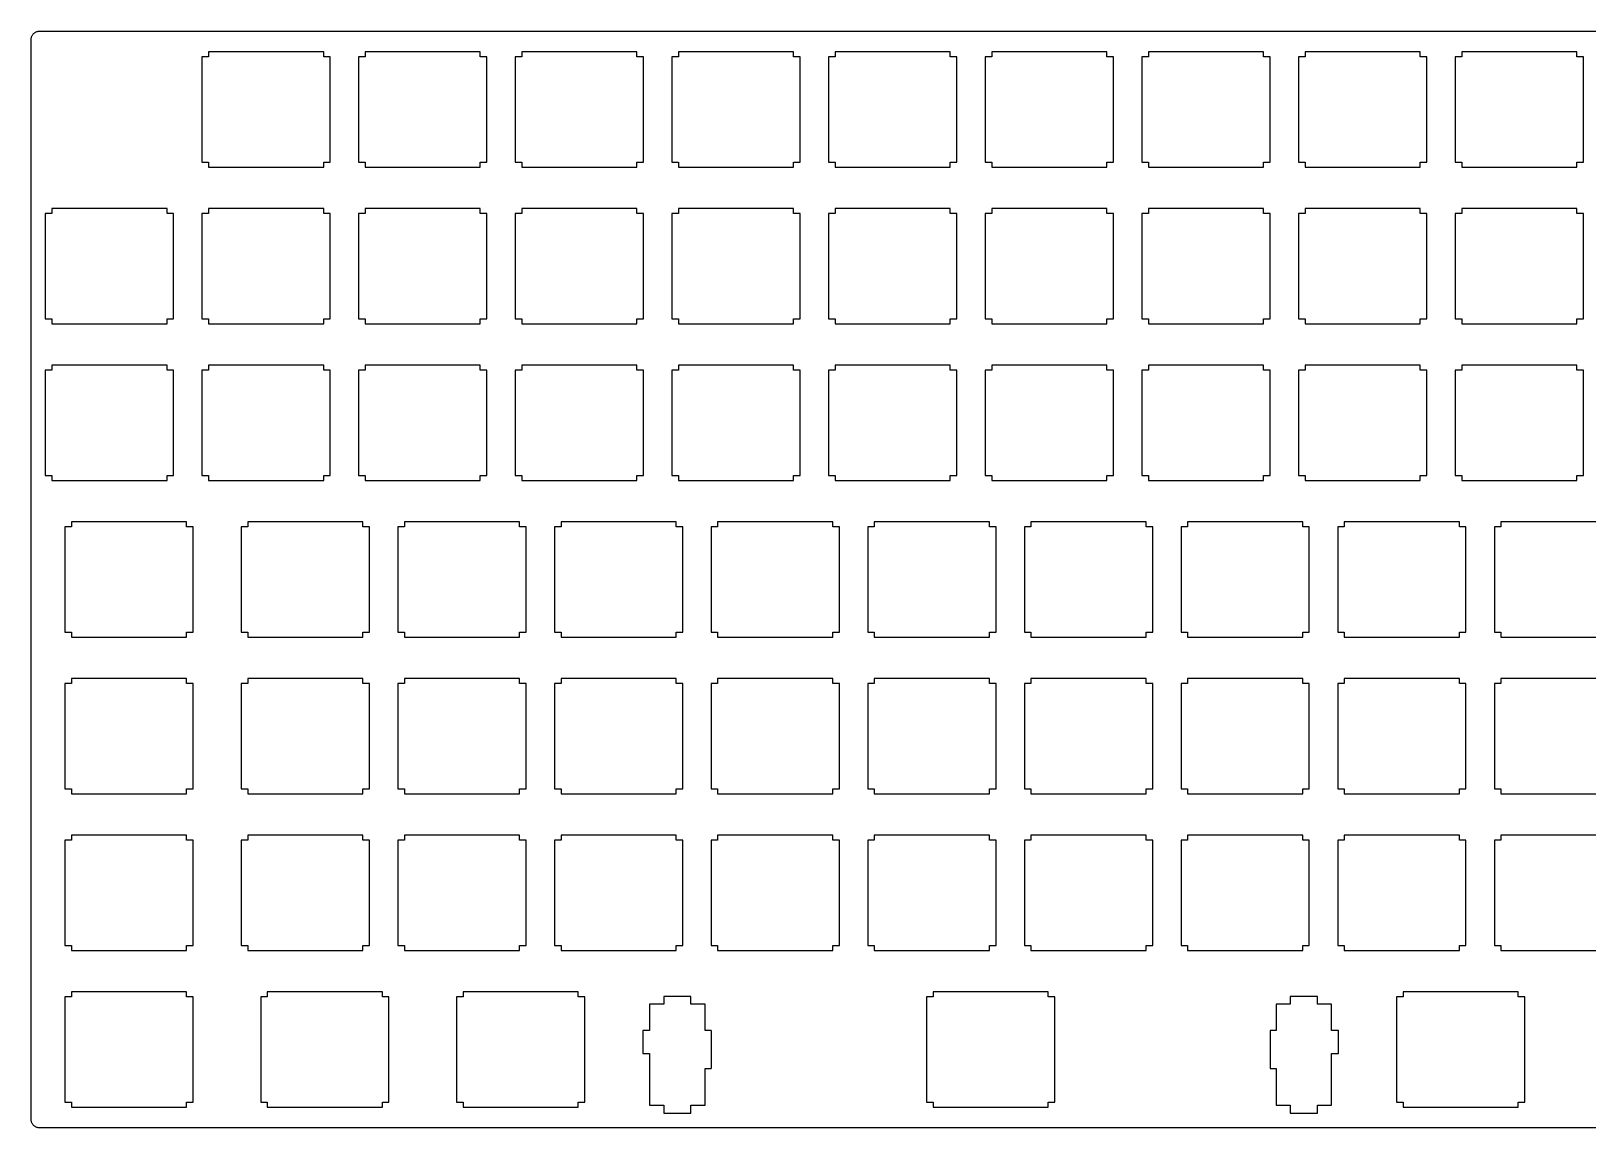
# Model space of a CAD drawing. Header units: millimetres. Extents: x 0 to 348, y 0 to 134.
# Drawn here: x 0.1 to 189.4, y 0.3 to 133.6 of the extents above; entities that cross this region are included whole.
import ezdxf

# ---------------------------------------------------------------- set-up
doc = ezdxf.new("R2010")
doc.units = ezdxf.units.MM
doc.layers.get('0').update_dxf_attribs({"linetype": 'CONTINUOUS'})

msp = doc.modelspace()

# ---------------------------------------------------------------- linework, layer by layer
at = {"color": 0}
for p, q in [((0.095085, 132.607), (0.097841, 132.686)), ((0.095085, 1.25677), (0.095085, 132.607)), ((0.097841, 132.686), (0.107487, 132.764)), ((0.107487, 132.764), (0.122645, 132.842)), ((0.122645, 132.842), (0.143316, 132.917)), ((0.143316, 132.917), (0.170877, 132.99)), ((0.170877, 132.99), (0.20395, 133.061)), ((0.20395, 133.061), (0.242535, 133.131)), ((0.242535, 133.131), (0.285254, 133.196)), ((0.285254, 133.196), (0.334863, 133.258)), ((0.334863, 133.258), (0.38723, 133.315)), ((0.38723, 133.315), (0.445107, 133.368)), ((0.445107, 133.368), (0.507118, 133.417)), ((0.507118, 133.417), (0.571885, 133.46)), ((0.571885, 133.46), (0.642165, 133.499)), ((0.642165, 133.499), (0.712445, 133.532)), ((0.712445, 133.532), (0.785481, 133.56)), ((0.785481, 133.56), (0.861275, 133.58)), ((0.861275, 133.58), (0.938445, 133.595)), ((0.938445, 133.595), (1.01699, 133.605)), ((1.01699, 133.605), (1.09554, 133.608)), ((1.09554, 133.608), (346.759, 133.608)), ((21.671, 131.082), (21.671, 130.482)), ((35.6704, 131.082), (21.671, 131.082)), ((35.6704, 130.482), (35.6704, 131.082)), ((40.7211, 131.082), (40.7211, 130.482)), ((54.7204, 131.082), (40.7211, 131.082)), ((54.7204, 130.482), (54.7204, 131.082)), ((59.7711, 131.082), (59.7711, 130.482)), ((73.7704, 131.082), (59.7711, 131.082)), ((73.7704, 130.482), (73.7704, 131.082)), ((78.8211, 131.082), (78.8211, 130.482)), ((92.8204, 131.082), (78.8211, 131.082)), ((92.8204, 130.482), (92.8204, 131.082)), ((97.8697, 131.082), (97.8697, 130.482)), ((111.869, 131.082), (97.8697, 131.082)), ((111.869, 130.482), (111.869, 131.082)), ((116.92, 131.082), (116.92, 130.482)), ((130.92, 131.082), (116.92, 131.082)), ((130.92, 130.482), (130.92, 131.082)), ((135.971, 131.082), (135.971, 130.482)), ((149.97, 131.082), (135.971, 131.082)), ((149.97, 130.482), (149.97, 131.082)), ((155.021, 131.082), (155.021, 130.482)), ((169.02, 131.082), (155.021, 131.082)), ((169.02, 130.482), (169.02, 131.082)), ((174.071, 131.082), (174.071, 130.482)), ((188.07, 131.082), (174.071, 131.082)), ((188.07, 130.482), (188.07, 131.082)), ((21.671, 130.482), (20.8704, 130.482)), ((20.8704, 130.482), (20.8704, 117.682)), ((36.4712, 130.482), (35.6704, 130.482)), ((36.4712, 117.682), (36.4712, 130.482)), ((40.7211, 130.482), (39.9203, 130.482)), ((39.9203, 130.482), (39.9203, 117.682)), ((55.5212, 130.482), (54.7204, 130.482)), ((55.5212, 117.682), (55.5212, 130.482)), ((59.7711, 130.482), (58.9703, 130.482)), ((58.9703, 130.482), (58.9703, 117.682)), ((74.5712, 130.482), (73.7704, 130.482)), ((74.5712, 117.682), (74.5712, 130.482)), ((78.8211, 130.482), (78.0203, 130.482)), ((78.0203, 130.482), (78.0203, 117.682)), ((93.6198, 130.482), (92.8204, 130.482)), ((93.6198, 117.682), (93.6198, 130.482)), ((97.8697, 130.482), (97.0703, 130.482)), ((97.0703, 130.482), (97.0703, 117.682)), ((112.67, 130.482), (111.869, 130.482)), ((112.67, 117.682), (112.67, 130.482)), ((116.92, 130.482), (116.119, 130.482)), ((116.119, 130.482), (116.119, 117.682)), ((131.721, 130.482), (130.92, 130.482)), ((131.721, 117.682), (131.721, 130.482)), ((135.971, 130.482), (135.17, 130.482)), ((135.17, 130.482), (135.17, 117.682)), ((150.771, 130.482), (149.97, 130.482)), ((150.771, 117.682), (150.771, 130.482)), ((155.021, 130.482), (154.22, 130.482)), ((154.22, 130.482), (154.22, 117.682)), ((169.821, 130.482), (169.02, 130.482)), ((169.821, 117.682), (169.821, 130.482)), ((174.071, 130.482), (173.27, 130.482)), ((173.27, 130.482), (173.27, 117.682)), ((188.871, 130.482), (188.07, 130.482)), ((188.871, 117.682), (188.871, 130.482)), ((20.8704, 117.682), (21.671, 117.682)), ((21.671, 117.682), (21.671, 117.082)), ((35.6704, 117.082), (35.6704, 117.682)), ((35.6704, 117.682), (36.4712, 117.682)), ((39.9203, 117.682), (40.7211, 117.682)), ((40.7211, 117.682), (40.7211, 117.082)), ((54.7204, 117.082), (54.7204, 117.682)), ((54.7204, 117.682), (55.5212, 117.682)), ((58.9703, 117.682), (59.7711, 117.682)), ((59.7711, 117.682), (59.7711, 117.082)), ((73.7704, 117.082), (73.7704, 117.682)), ((73.7704, 117.682), (74.5712, 117.682)), ((78.0203, 117.682), (78.8211, 117.682)), ((78.8211, 117.682), (78.8211, 117.082)), ((92.8204, 117.082), (92.8204, 117.682)), ((92.8204, 117.682), (93.6198, 117.682)), ((97.0703, 117.682), (97.8697, 117.682)), ((97.8697, 117.682), (97.8697, 117.082)), ((111.869, 117.082), (111.869, 117.682)), ((111.869, 117.682), (112.67, 117.682)), ((116.119, 117.682), (116.92, 117.682)), ((116.92, 117.682), (116.92, 117.082)), ((130.92, 117.082), (130.92, 117.682)), ((130.92, 117.682), (131.721, 117.682)), ((135.17, 117.682), (135.971, 117.682)), ((135.971, 117.682), (135.971, 117.082)), ((149.97, 117.082), (149.97, 117.682)), ((149.97, 117.682), (150.771, 117.682)), ((154.22, 117.682), (155.021, 117.682)), ((155.021, 117.682), (155.021, 117.082)), ((169.02, 117.082), (169.02, 117.682)), ((169.02, 117.682), (169.821, 117.682)), ((173.27, 117.682), (174.071, 117.682)), ((174.071, 117.682), (174.071, 117.082)), ((188.07, 117.082), (188.07, 117.682)), ((188.07, 117.682), (188.871, 117.682)), ((21.671, 117.082), (35.6704, 117.082)), ((40.7211, 117.082), (54.7204, 117.082)), ((59.7711, 117.082), (73.7704, 117.082)), ((78.8211, 117.082), (92.8204, 117.082)), ((97.8697, 117.082), (111.869, 117.082)), ((116.92, 117.082), (130.92, 117.082)), ((135.971, 117.082), (149.97, 117.082)), ((155.021, 117.082), (169.02, 117.082)), ((174.071, 117.082), (188.07, 117.082)), ((2.62103, 112.032), (2.62103, 111.432)), ((16.6205, 112.032), (2.62103, 112.032)), ((16.6205, 111.432), (16.6205, 112.032)), ((21.671, 112.032), (21.671, 111.432)), ((35.6704, 112.032), (21.671, 112.032)), ((35.6704, 111.432), (35.6704, 112.032)), ((40.7211, 112.032), (40.7211, 111.432)), ((54.7204, 112.032), (40.7211, 112.032)), ((54.7204, 111.432), (54.7204, 112.032)), ((59.7711, 112.032), (59.7711, 111.432)), ((73.7704, 112.032), (59.7711, 112.032)), ((73.7704, 111.432), (73.7704, 112.032)), ((78.8211, 112.032), (78.8211, 111.432)), ((92.8204, 112.032), (78.8211, 112.032)), ((92.8204, 111.432), (92.8204, 112.032)), ((97.8697, 112.032), (97.8697, 111.432)), ((111.869, 112.032), (97.8697, 112.032)), ((111.869, 111.432), (111.869, 112.032)), ((116.92, 112.032), (116.92, 111.432)), ((130.92, 112.032), (116.92, 112.032)), ((130.92, 111.432), (130.92, 112.032)), ((135.971, 112.032), (135.971, 111.432)), ((149.97, 112.032), (135.971, 112.032)), ((149.97, 111.432), (149.97, 112.032)), ((155.021, 112.032), (155.021, 111.432)), ((169.02, 112.032), (155.021, 112.032)), ((169.02, 111.432), (169.02, 112.032)), ((174.071, 112.032), (174.071, 111.432)), ((188.07, 112.032), (174.071, 112.032)), ((188.07, 111.432), (188.07, 112.032)), ((2.62103, 111.432), (1.82039, 111.432)), ((1.82039, 111.432), (1.82039, 98.6317)), ((17.4212, 111.432), (16.6205, 111.432)), ((17.4212, 98.6317), (17.4212, 111.432)), ((21.671, 111.432), (20.8704, 111.432)), ((20.8704, 111.432), (20.8704, 98.6317)), ((36.4712, 111.432), (35.6704, 111.432)), ((36.4712, 98.6317), (36.4712, 111.432)), ((40.7211, 111.432), (39.9203, 111.432)), ((39.9203, 111.432), (39.9203, 98.6317)), ((55.5212, 111.432), (54.7204, 111.432)), ((55.5212, 98.6317), (55.5212, 111.432)), ((59.7711, 111.432), (58.9703, 111.432)), ((58.9703, 111.432), (58.9703, 98.6317)), ((74.5712, 111.432), (73.7704, 111.432)), ((74.5712, 98.6317), (74.5712, 111.432)), ((78.8211, 111.432), (78.0203, 111.432)), ((78.0203, 111.432), (78.0203, 98.6317)), ((93.6198, 111.432), (92.8204, 111.432)), ((93.6198, 98.6317), (93.6198, 111.432)), ((97.8697, 111.432), (97.0703, 111.432)), ((97.0703, 111.432), (97.0703, 98.6317)), ((112.67, 111.432), (111.869, 111.432)), ((112.67, 98.6317), (112.67, 111.432)), ((116.92, 111.432), (116.119, 111.432)), ((116.119, 111.432), (116.119, 98.6317)), ((131.721, 111.432), (130.92, 111.432)), ((131.721, 98.6317), (131.721, 111.432)), ((135.971, 111.432), (135.17, 111.432)), ((135.17, 111.432), (135.17, 98.6317)), ((150.771, 111.432), (149.97, 111.432)), ((150.771, 98.6317), (150.771, 111.432)), ((155.021, 111.432), (154.22, 111.432)), ((154.22, 111.432), (154.22, 98.6317)), ((169.821, 111.432), (169.02, 111.432)), ((169.821, 98.6317), (169.821, 111.432)), ((174.071, 111.432), (173.27, 111.432)), ((173.27, 111.432), (173.27, 98.6317)), ((188.871, 111.432), (188.07, 111.432)), ((188.871, 98.6317), (188.871, 111.432)), ((1.82039, 98.6317), (2.62103, 98.6317)), ((2.62103, 98.6317), (2.62103, 98.0324)), ((16.6205, 98.0324), (16.6205, 98.6317)), ((16.6205, 98.6317), (17.4212, 98.6317)), ((20.8704, 98.6317), (21.671, 98.6317)), ((21.671, 98.6317), (21.671, 98.0324)), ((35.6704, 98.0324), (35.6704, 98.6317)), ((35.6704, 98.6317), (36.4712, 98.6317)), ((39.9203, 98.6317), (40.7211, 98.6317)), ((40.7211, 98.6317), (40.7211, 98.0324)), ((54.7204, 98.0324), (54.7204, 98.6317)), ((54.7204, 98.6317), (55.5212, 98.6317)), ((58.9703, 98.6317), (59.7711, 98.6317)), ((59.7711, 98.6317), (59.7711, 98.0324)), ((73.7704, 98.0324), (73.7704, 98.6317)), ((73.7704, 98.6317), (74.5712, 98.6317)), ((78.0203, 98.6317), (78.8211, 98.6317)), ((78.8211, 98.6317), (78.8211, 98.0324)), ((92.8204, 98.0324), (92.8204, 98.6317)), ((92.8204, 98.6317), (93.6198, 98.6317)), ((97.0703, 98.6317), (97.8697, 98.6317)), ((97.8697, 98.6317), (97.8697, 98.0324)), ((111.869, 98.0324), (111.869, 98.6317)), ((111.869, 98.6317), (112.67, 98.6317)), ((116.119, 98.6317), (116.92, 98.6317)), ((116.92, 98.6317), (116.92, 98.0324)), ((130.92, 98.0324), (130.92, 98.6317)), ((130.92, 98.6317), (131.721, 98.6317)), ((135.17, 98.6317), (135.971, 98.6317)), ((135.971, 98.6317), (135.971, 98.0324)), ((149.97, 98.0324), (149.97, 98.6317)), ((149.97, 98.6317), (150.771, 98.6317)), ((154.22, 98.6317), (155.021, 98.6317)), ((155.021, 98.6317), (155.021, 98.0324)), ((169.02, 98.0324), (169.02, 98.6317)), ((169.02, 98.6317), (169.821, 98.6317)), ((173.27, 98.6317), (174.071, 98.6317)), ((174.071, 98.6317), (174.071, 98.0324)), ((188.07, 98.0324), (188.07, 98.6317)), ((188.07, 98.6317), (188.871, 98.6317)), ((2.62103, 98.0324), (16.6205, 98.0324)), ((21.671, 98.0324), (35.6704, 98.0324)), ((40.7211, 98.0324), (54.7204, 98.0324)), ((59.7711, 98.0324), (73.7704, 98.0324)), ((78.8211, 98.0324), (92.8204, 98.0324)), ((97.8697, 98.0324), (111.869, 98.0324)), ((116.92, 98.0324), (130.92, 98.0324)), ((135.971, 98.0324), (149.97, 98.0324)), ((155.021, 98.0324), (169.02, 98.0324)), ((174.071, 98.0324), (188.07, 98.0324)), ((2.62103, 92.9816), (2.62103, 92.3823)), ((16.6205, 92.9816), (2.62103, 92.9816)), ((16.6205, 92.3823), (16.6205, 92.9816)), ((21.671, 92.9816), (21.671, 92.3823)), ((35.6704, 92.9816), (21.671, 92.9816)), ((35.6704, 92.3823), (35.6704, 92.9816)), ((40.7211, 92.9816), (40.7211, 92.3823)), ((54.7204, 92.9816), (40.7211, 92.9816)), ((54.7204, 92.3823), (54.7204, 92.9816)), ((59.7711, 92.9816), (59.7711, 92.3823)), ((73.7704, 92.9816), (59.7711, 92.9816)), ((73.7704, 92.3823), (73.7704, 92.9816)), ((78.8211, 92.9816), (78.8211, 92.3823)), ((92.8204, 92.9816), (78.8211, 92.9816)), ((92.8204, 92.3823), (92.8204, 92.9816)), ((97.8697, 92.9816), (97.8697, 92.3823)), ((111.869, 92.9816), (97.8697, 92.9816)), ((111.869, 92.3823), (111.869, 92.9816)), ((116.92, 92.9816), (116.92, 92.3823)), ((130.92, 92.9816), (116.92, 92.9816)), ((130.92, 92.3823), (130.92, 92.9816)), ((135.971, 92.9816), (135.971, 92.3823)), ((149.97, 92.9816), (135.971, 92.9816)), ((149.97, 92.3823), (149.97, 92.9816)), ((155.021, 92.9816), (155.021, 92.3823)), ((169.02, 92.9816), (155.021, 92.9816)), ((169.02, 92.3823), (169.02, 92.9816)), ((174.071, 92.9816), (174.071, 92.3823)), ((188.07, 92.9816), (174.071, 92.9816)), ((188.07, 92.3823), (188.07, 92.9816)), ((2.62103, 92.3823), (1.82039, 92.3823)), ((1.82039, 92.3823), (1.82039, 79.5817)), ((17.4212, 92.3823), (16.6205, 92.3823)), ((17.4212, 79.5817), (17.4212, 92.3823)), ((21.671, 92.3823), (20.8704, 92.3823)), ((20.8704, 92.3823), (20.8704, 79.5817)), ((36.4712, 92.3823), (35.6704, 92.3823)), ((36.4712, 79.5817), (36.4712, 92.3823)), ((40.7211, 92.3823), (39.9203, 92.3823)), ((39.9203, 92.3823), (39.9203, 79.5817)), ((55.5212, 92.3823), (54.7204, 92.3823)), ((55.5212, 79.5817), (55.5212, 92.3823)), ((59.7711, 92.3823), (58.9703, 92.3823)), ((58.9703, 92.3823), (58.9703, 79.5817)), ((74.5712, 92.3823), (73.7704, 92.3823)), ((74.5712, 79.5817), (74.5712, 92.3823)), ((78.8211, 92.3823), (78.0203, 92.3823)), ((78.0203, 92.3823), (78.0203, 79.5817)), ((93.6198, 92.3823), (92.8204, 92.3823)), ((93.6198, 79.5817), (93.6198, 92.3823)), ((97.8697, 92.3823), (97.0703, 92.3823)), ((97.0703, 92.3823), (97.0703, 79.5817)), ((112.67, 92.3823), (111.869, 92.3823)), ((112.67, 79.5817), (112.67, 92.3823)), ((116.92, 92.3823), (116.119, 92.3823)), ((116.119, 92.3823), (116.119, 79.5817)), ((131.721, 92.3823), (130.92, 92.3823)), ((131.721, 79.5817), (131.721, 92.3823)), ((135.971, 92.3823), (135.17, 92.3823)), ((135.17, 92.3823), (135.17, 79.5817)), ((150.771, 92.3823), (149.97, 92.3823)), ((150.771, 79.5817), (150.771, 92.3823)), ((155.021, 92.3823), (154.22, 92.3823)), ((154.22, 92.3823), (154.22, 79.5817)), ((169.821, 92.3823), (169.02, 92.3823)), ((169.821, 79.5817), (169.821, 92.3823)), ((174.071, 92.3823), (173.27, 92.3823)), ((173.27, 92.3823), (173.27, 79.5817)), ((188.871, 92.3823), (188.07, 92.3823)), ((188.871, 79.5817), (188.871, 92.3823)), ((1.82039, 79.5817), (2.62103, 79.5817)), ((2.62103, 79.5817), (2.62103, 78.9824)), ((16.6205, 78.9824), (16.6205, 79.5817)), ((16.6205, 79.5817), (17.4212, 79.5817)), ((20.8704, 79.5817), (21.671, 79.5817)), ((21.671, 79.5817), (21.671, 78.9824)), ((35.6704, 78.9824), (35.6704, 79.5817)), ((35.6704, 79.5817), (36.4712, 79.5817)), ((39.9203, 79.5817), (40.7211, 79.5817)), ((40.7211, 79.5817), (40.7211, 78.9824)), ((54.7204, 78.9824), (54.7204, 79.5817)), ((54.7204, 79.5817), (55.5212, 79.5817)), ((58.9703, 79.5817), (59.7711, 79.5817)), ((59.7711, 79.5817), (59.7711, 78.9824)), ((73.7704, 78.9824), (73.7704, 79.5817)), ((73.7704, 79.5817), (74.5712, 79.5817)), ((78.0203, 79.5817), (78.8211, 79.5817)), ((78.8211, 79.5817), (78.8211, 78.9824)), ((92.8204, 78.9824), (92.8204, 79.5817)), ((92.8204, 79.5817), (93.6198, 79.5817)), ((97.0703, 79.5817), (97.8697, 79.5817)), ((97.8697, 79.5817), (97.8697, 78.9824)), ((111.869, 78.9824), (111.869, 79.5817)), ((111.869, 79.5817), (112.67, 79.5817)), ((116.119, 79.5817), (116.92, 79.5817)), ((116.92, 79.5817), (116.92, 78.9824)), ((130.92, 78.9824), (130.92, 79.5817)), ((130.92, 79.5817), (131.721, 79.5817)), ((135.17, 79.5817), (135.971, 79.5817)), ((135.971, 79.5817), (135.971, 78.9824)), ((149.97, 78.9824), (149.97, 79.5817)), ((149.97, 79.5817), (150.771, 79.5817)), ((154.22, 79.5817), (155.021, 79.5817)), ((155.021, 79.5817), (155.021, 78.9824)), ((169.02, 78.9824), (169.02, 79.5817)), ((169.02, 79.5817), (169.821, 79.5817)), ((173.27, 79.5817), (174.071, 79.5817)), ((174.071, 79.5817), (174.071, 78.9824)), ((188.07, 78.9824), (188.07, 79.5817)), ((188.07, 79.5817), (188.871, 79.5817)), ((2.62103, 78.9824), (16.6205, 78.9824)), ((21.671, 78.9824), (35.6704, 78.9824)), ((40.7211, 78.9824), (54.7204, 78.9824)), ((59.7711, 78.9824), (73.7704, 78.9824)), ((78.8211, 78.9824), (92.8204, 78.9824)), ((97.8697, 78.9824), (111.869, 78.9824)), ((116.92, 78.9824), (130.92, 78.9824)), ((135.971, 78.9824), (149.97, 78.9824)), ((155.021, 78.9824), (169.02, 78.9824)), ((174.071, 78.9824), (188.07, 78.9824)), ((5.00091, 73.9316), (5.00091, 73.3337)), ((19.0018, 73.9316), (5.00091, 73.9316)), ((19.0018, 73.3337), (19.0018, 73.9316)), ((26.4322, 73.9316), (26.4322, 73.3337)), ((40.4329, 73.9316), (26.4322, 73.9316)), ((40.4329, 73.3337), (40.4329, 73.9316)), ((45.4822, 73.9316), (45.4822, 73.3337)), ((59.4829, 73.9316), (45.4822, 73.9316)), ((59.4829, 73.3337), (59.4829, 73.9316)), ((64.5322, 73.9316), (64.5322, 73.3337)), ((78.5329, 73.9316), (64.5322, 73.9316)), ((78.5329, 73.3337), (78.5329, 73.9316)), ((83.5822, 73.9316), (83.5822, 73.3337)), ((97.5829, 73.9316), (83.5822, 73.9316)), ((97.5829, 73.3337), (97.5829, 73.9316)), ((102.632, 73.9316), (102.632, 73.3337)), ((116.633, 73.9316), (102.632, 73.9316)), ((116.633, 73.3337), (116.633, 73.9316)), ((121.682, 73.9316), (121.682, 73.3337)), ((135.683, 73.9316), (121.682, 73.9316)), ((135.683, 73.3337), (135.683, 73.9316)), ((140.732, 73.9316), (140.732, 73.3337)), ((154.733, 73.9316), (140.732, 73.9316)), ((154.733, 73.3337), (154.733, 73.9316)), ((159.782, 73.9316), (159.782, 73.3337)), ((173.783, 73.9316), (159.782, 73.9316)), ((173.783, 73.3337), (173.783, 73.9316)), ((178.832, 73.9316), (178.832, 73.3337)), ((192.833, 73.9316), (178.832, 73.9316)), ((5.00091, 73.3337), (4.20165, 73.3337)), ((4.20165, 73.3337), (4.20165, 60.5317)), ((19.801, 73.3337), (19.0018, 73.3337)), ((19.801, 60.5317), (19.801, 73.3337)), ((26.4322, 73.3337), (25.6329, 73.3337)), ((25.6329, 73.3337), (25.6329, 60.5317)), ((41.2323, 73.3337), (40.4329, 73.3337)), ((41.2323, 60.5317), (41.2323, 73.3337)), ((45.4822, 73.3337), (44.6828, 73.3337)), ((44.6828, 73.3337), (44.6828, 60.5317)), ((60.2823, 73.3337), (59.4829, 73.3337)), ((60.2823, 60.5317), (60.2823, 73.3337)), ((64.5322, 73.3337), (63.7328, 73.3337)), ((63.7328, 73.3337), (63.7328, 60.5317)), ((79.3323, 73.3337), (78.5329, 73.3337)), ((79.3323, 60.5317), (79.3323, 73.3337)), ((83.5822, 73.3337), (82.7828, 73.3337)), ((82.7828, 73.3337), (82.7828, 60.5317)), ((98.3823, 73.3337), (97.5829, 73.3337)), ((98.3823, 60.5317), (98.3823, 73.3337)), ((102.632, 73.3337), (101.833, 73.3337)), ((101.833, 73.3337), (101.833, 60.5317)), ((117.432, 73.3337), (116.633, 73.3337)), ((117.432, 60.5317), (117.432, 73.3337)), ((121.682, 73.3337), (120.883, 73.3337)), ((120.883, 73.3337), (120.883, 60.5317)), ((136.482, 73.3337), (135.683, 73.3337)), ((136.482, 60.5317), (136.482, 73.3337)), ((140.732, 73.3337), (139.933, 73.3337)), ((139.933, 73.3337), (139.933, 60.5317)), ((155.532, 73.3337), (154.733, 73.3337)), ((155.532, 60.5317), (155.532, 73.3337)), ((159.782, 73.3337), (158.983, 73.3337)), ((158.983, 73.3337), (158.983, 60.5317)), ((174.582, 73.3337), (173.783, 73.3337)), ((174.582, 60.5317), (174.582, 73.3337)), ((178.832, 73.3337), (178.033, 73.3337)), ((178.033, 73.3337), (178.033, 60.5317)), ((4.20165, 60.5317), (5.00091, 60.5317)), ((5.00091, 60.5317), (5.00091, 59.9324)), ((5.00091, 59.9324), (19.0018, 59.9324)), ((19.0018, 59.9324), (19.0018, 60.5317)), ((19.0018, 60.5317), (19.801, 60.5317)), ((25.6329, 60.5317), (26.4322, 60.5317)), ((26.4322, 60.5317), (26.4322, 59.9324)), ((26.4322, 59.9324), (40.4329, 59.9324)), ((40.4329, 59.9324), (40.4329, 60.5317)), ((40.4329, 60.5317), (41.2323, 60.5317)), ((44.6828, 60.5317), (45.4822, 60.5317)), ((45.4822, 60.5317), (45.4822, 59.9324)), ((45.4822, 59.9324), (59.4829, 59.9324)), ((59.4829, 59.9324), (59.4829, 60.5317)), ((59.4829, 60.5317), (60.2823, 60.5317)), ((63.7328, 60.5317), (64.5322, 60.5317)), ((64.5322, 60.5317), (64.5322, 59.9324)), ((64.5322, 59.9324), (78.5329, 59.9324)), ((78.5329, 59.9324), (78.5329, 60.5317)), ((78.5329, 60.5317), (79.3323, 60.5317)), ((82.7828, 60.5317), (83.5822, 60.5317)), ((83.5822, 60.5317), (83.5822, 59.9324)), ((83.5822, 59.9324), (97.5829, 59.9324)), ((97.5829, 59.9324), (97.5829, 60.5317)), ((97.5829, 60.5317), (98.3823, 60.5317)), ((101.833, 60.5317), (102.632, 60.5317)), ((102.632, 60.5317), (102.632, 59.9324)), ((102.632, 59.9324), (116.633, 59.9324)), ((116.633, 59.9324), (116.633, 60.5317)), ((116.633, 60.5317), (117.432, 60.5317)), ((120.883, 60.5317), (121.682, 60.5317)), ((121.682, 60.5317), (121.682, 59.9324)), ((121.682, 59.9324), (135.683, 59.9324)), ((135.683, 59.9324), (135.683, 60.5317)), ((135.683, 60.5317), (136.482, 60.5317)), ((139.933, 60.5317), (140.732, 60.5317)), ((140.732, 60.5317), (140.732, 59.9324)), ((140.732, 59.9324), (154.733, 59.9324)), ((154.733, 59.9324), (154.733, 60.5317)), ((154.733, 60.5317), (155.532, 60.5317)), ((158.983, 60.5317), (159.782, 60.5317)), ((159.782, 60.5317), (159.782, 59.9324)), ((159.782, 59.9324), (173.783, 59.9324)), ((173.783, 59.9324), (173.783, 60.5317)), ((173.783, 60.5317), (174.582, 60.5317)), ((178.033, 60.5317), (178.832, 60.5317)), ((178.832, 60.5317), (178.832, 59.9324)), ((178.832, 59.9324), (192.833, 59.9324)), ((5.00091, 54.2837), (4.20165, 54.2837)), ((4.20165, 54.2837), (4.20165, 41.4817)), ((5.00091, 54.8816), (5.00091, 54.2837)), ((19.0018, 54.8816), (5.00091, 54.8816)), ((19.0018, 54.2837), (19.0018, 54.8816)), ((19.801, 54.2837), (19.0018, 54.2837)), ((19.801, 41.4817), (19.801, 54.2837)), ((26.4322, 54.2837), (25.6329, 54.2837)), ((25.6329, 54.2837), (25.6329, 41.4817)), ((26.4322, 54.8816), (26.4322, 54.2837)), ((40.4329, 54.8816), (26.4322, 54.8816)), ((40.4329, 54.2837), (40.4329, 54.8816)), ((41.2323, 54.2837), (40.4329, 54.2837)), ((41.2323, 41.4817), (41.2323, 54.2837)), ((45.4822, 54.2837), (44.6828, 54.2837)), ((44.6828, 54.2837), (44.6828, 41.4817)), ((45.4822, 54.8816), (45.4822, 54.2837)), ((59.4829, 54.8816), (45.4822, 54.8816)), ((59.4829, 54.2837), (59.4829, 54.8816)), ((60.2823, 54.2837), (59.4829, 54.2837)), ((60.2823, 41.4817), (60.2823, 54.2837)), ((64.5322, 54.2837), (63.7328, 54.2837)), ((63.7328, 54.2837), (63.7328, 41.4817)), ((64.5322, 54.8816), (64.5322, 54.2837)), ((78.5329, 54.8816), (64.5322, 54.8816)), ((78.5329, 54.2837), (78.5329, 54.8816)), ((79.3323, 54.2837), (78.5329, 54.2837)), ((79.3323, 41.4817), (79.3323, 54.2837)), ((83.5822, 54.2837), (82.7828, 54.2837)), ((82.7828, 54.2837), (82.7828, 41.4817)), ((83.5822, 54.8816), (83.5822, 54.2837)), ((97.5829, 54.8816), (83.5822, 54.8816)), ((97.5829, 54.2837), (97.5829, 54.8816)), ((98.3823, 54.2837), (97.5829, 54.2837)), ((98.3823, 41.4817), (98.3823, 54.2837)), ((102.632, 54.2837), (101.833, 54.2837)), ((101.833, 54.2837), (101.833, 41.4817)), ((102.632, 54.8816), (102.632, 54.2837)), ((116.633, 54.8816), (102.632, 54.8816)), ((116.633, 54.2837), (116.633, 54.8816)), ((117.432, 54.2837), (116.633, 54.2837)), ((117.432, 41.4817), (117.432, 54.2837)), ((121.682, 54.2837), (120.883, 54.2837)), ((120.883, 54.2837), (120.883, 41.4817)), ((121.682, 54.8816), (121.682, 54.2837)), ((135.683, 54.8816), (121.682, 54.8816)), ((135.683, 54.2837), (135.683, 54.8816)), ((136.482, 54.2837), (135.683, 54.2837)), ((136.482, 41.4817), (136.482, 54.2837)), ((140.732, 54.2837), (139.933, 54.2837)), ((139.933, 54.2837), (139.933, 41.4817)), ((140.732, 54.8816), (140.732, 54.2837)), ((154.733, 54.8816), (140.732, 54.8816)), ((154.733, 54.2837), (154.733, 54.8816)), ((155.532, 54.2837), (154.733, 54.2837)), ((155.532, 41.4817), (155.532, 54.2837)), ((159.782, 54.2837), (158.983, 54.2837)), ((158.983, 54.2837), (158.983, 41.4817)), ((159.782, 54.8816), (159.782, 54.2837)), ((173.783, 54.8816), (159.782, 54.8816)), ((173.783, 54.2837), (173.783, 54.8816)), ((174.582, 54.2837), (173.783, 54.2837)), ((174.582, 41.4817), (174.582, 54.2837)), ((178.832, 54.2837), (178.033, 54.2837)), ((178.033, 54.2837), (178.033, 41.4817)), ((178.832, 54.8816), (178.832, 54.2837)), ((192.833, 54.8816), (178.832, 54.8816)), ((4.20165, 41.4817), (5.00091, 41.4817)), ((5.00091, 41.4817), (5.00091, 40.8824)), ((5.00091, 40.8824), (19.0018, 40.8824)), ((19.0018, 40.8824), (19.0018, 41.4817)), ((19.0018, 41.4817), (19.801, 41.4817)), ((25.6329, 41.4817), (26.4322, 41.4817)), ((26.4322, 41.4817), (26.4322, 40.8824)), ((26.4322, 40.8824), (40.4329, 40.8824)), ((40.4329, 40.8824), (40.4329, 41.4817)), ((40.4329, 41.4817), (41.2323, 41.4817)), ((44.6828, 41.4817), (45.4822, 41.4817)), ((45.4822, 41.4817), (45.4822, 40.8824)), ((45.4822, 40.8824), (59.4829, 40.8824)), ((59.4829, 40.8824), (59.4829, 41.4817)), ((59.4829, 41.4817), (60.2823, 41.4817)), ((63.7328, 41.4817), (64.5322, 41.4817)), ((64.5322, 41.4817), (64.5322, 40.8824)), ((64.5322, 40.8824), (78.5329, 40.8824)), ((78.5329, 40.8824), (78.5329, 41.4817)), ((78.5329, 41.4817), (79.3323, 41.4817)), ((82.7828, 41.4817), (83.5822, 41.4817)), ((83.5822, 41.4817), (83.5822, 40.8824)), ((83.5822, 40.8824), (97.5829, 40.8824)), ((97.5829, 40.8824), (97.5829, 41.4817)), ((97.5829, 41.4817), (98.3823, 41.4817)), ((101.833, 41.4817), (102.632, 41.4817)), ((102.632, 41.4817), (102.632, 40.8824)), ((102.632, 40.8824), (116.633, 40.8824)), ((116.633, 40.8824), (116.633, 41.4817)), ((116.633, 41.4817), (117.432, 41.4817)), ((120.883, 41.4817), (121.682, 41.4817)), ((121.682, 41.4817), (121.682, 40.8824)), ((121.682, 40.8824), (135.683, 40.8824)), ((135.683, 40.8824), (135.683, 41.4817)), ((135.683, 41.4817), (136.482, 41.4817)), ((139.933, 41.4817), (140.732, 41.4817)), ((140.732, 41.4817), (140.732, 40.8824)), ((140.732, 40.8824), (154.733, 40.8824)), ((154.733, 40.8824), (154.733, 41.4817)), ((154.733, 41.4817), (155.532, 41.4817)), ((158.983, 41.4817), (159.782, 41.4817)), ((159.782, 41.4817), (159.782, 40.8824)), ((159.782, 40.8824), (173.783, 40.8824)), ((173.783, 40.8824), (173.783, 41.4817)), ((173.783, 41.4817), (174.582, 41.4817)), ((178.033, 41.4817), (178.832, 41.4817)), ((178.832, 41.4817), (178.832, 40.8824)), ((178.832, 40.8824), (192.833, 40.8824)), ((5.00091, 35.2337), (4.20165, 35.2337)), ((4.20165, 35.2337), (4.20165, 22.4317)), ((5.00091, 35.833), (5.00091, 35.2337)), ((19.0018, 35.833), (5.00091, 35.833)), ((19.0018, 35.2337), (19.0018, 35.833)), ((19.801, 35.2337), (19.0018, 35.2337)), ((19.801, 22.4317), (19.801, 35.2337)), ((26.4322, 35.2337), (25.6329, 35.2337)), ((25.6329, 35.2337), (25.6329, 22.4317)), ((26.4322, 35.833), (26.4322, 35.2337)), ((40.4329, 35.833), (26.4322, 35.833)), ((40.4329, 35.2337), (40.4329, 35.833)), ((41.2323, 35.2337), (40.4329, 35.2337)), ((41.2323, 22.4317), (41.2323, 35.2337)), ((45.4822, 35.2337), (44.6828, 35.2337)), ((44.6828, 35.2337), (44.6828, 22.4317)), ((45.4822, 35.833), (45.4822, 35.2337)), ((59.4829, 35.833), (45.4822, 35.833)), ((59.4829, 35.2337), (59.4829, 35.833)), ((60.2823, 35.2337), (59.4829, 35.2337)), ((60.2823, 22.4317), (60.2823, 35.2337)), ((64.5322, 35.2337), (63.7328, 35.2337)), ((63.7328, 35.2337), (63.7328, 22.4317)), ((64.5322, 35.833), (64.5322, 35.2337)), ((78.5329, 35.833), (64.5322, 35.833)), ((78.5329, 35.2337), (78.5329, 35.833)), ((79.3323, 35.2337), (78.5329, 35.2337)), ((79.3323, 22.4317), (79.3323, 35.2337)), ((83.5822, 35.2337), (82.7828, 35.2337)), ((82.7828, 35.2337), (82.7828, 22.4317)), ((83.5822, 35.833), (83.5822, 35.2337)), ((97.5829, 35.833), (83.5822, 35.833)), ((97.5829, 35.2337), (97.5829, 35.833)), ((98.3823, 35.2337), (97.5829, 35.2337)), ((98.3823, 22.4317), (98.3823, 35.2337)), ((102.632, 35.2337), (101.833, 35.2337)), ((101.833, 35.2337), (101.833, 22.4317)), ((102.632, 35.833), (102.632, 35.2337)), ((116.633, 35.833), (102.632, 35.833)), ((116.633, 35.2337), (116.633, 35.833)), ((117.432, 35.2337), (116.633, 35.2337)), ((117.432, 22.4317), (117.432, 35.2337)), ((121.682, 35.2337), (120.883, 35.2337)), ((120.883, 35.2337), (120.883, 22.4317)), ((121.682, 35.833), (121.682, 35.2337)), ((135.683, 35.833), (121.682, 35.833)), ((135.683, 35.2337), (135.683, 35.833)), ((136.482, 35.2337), (135.683, 35.2337)), ((136.482, 22.4317), (136.482, 35.2337)), ((140.732, 35.2337), (139.933, 35.2337)), ((139.933, 35.2337), (139.933, 22.4317)), ((140.732, 35.833), (140.732, 35.2337)), ((154.733, 35.833), (140.732, 35.833)), ((154.733, 35.2337), (154.733, 35.833)), ((155.532, 35.2337), (154.733, 35.2337)), ((155.532, 22.4317), (155.532, 35.2337)), ((159.782, 35.2337), (158.983, 35.2337)), ((158.983, 35.2337), (158.983, 22.4317)), ((159.782, 35.833), (159.782, 35.2337)), ((173.783, 35.833), (159.782, 35.833)), ((173.783, 35.2337), (173.783, 35.833)), ((174.582, 35.2337), (173.783, 35.2337)), ((174.582, 22.4317), (174.582, 35.2337)), ((178.832, 35.2337), (178.033, 35.2337)), ((178.033, 35.2337), (178.033, 22.4317)), ((178.832, 35.833), (178.832, 35.2337)), ((192.833, 35.833), (178.832, 35.833)), ((4.20165, 22.4317), (5.00091, 22.4317)), ((5.00091, 22.4317), (5.00091, 21.8336)), ((5.00091, 21.8336), (19.0018, 21.8336)), ((19.0018, 21.8336), (19.0018, 22.4317)), ((19.0018, 22.4317), (19.801, 22.4317)), ((25.6329, 22.4317), (26.4322, 22.4317)), ((26.4322, 22.4317), (26.4322, 21.8336)), ((26.4322, 21.8336), (40.4329, 21.8336)), ((40.4329, 21.8336), (40.4329, 22.4317)), ((40.4329, 22.4317), (41.2323, 22.4317)), ((44.6828, 22.4317), (45.4822, 22.4317)), ((45.4822, 22.4317), (45.4822, 21.8336)), ((45.4822, 21.8336), (59.4829, 21.8336)), ((59.4829, 21.8336), (59.4829, 22.4317)), ((59.4829, 22.4317), (60.2823, 22.4317)), ((63.7328, 22.4317), (64.5322, 22.4317)), ((64.5322, 22.4317), (64.5322, 21.8336)), ((64.5322, 21.8336), (78.5329, 21.8336)), ((78.5329, 21.8336), (78.5329, 22.4317)), ((78.5329, 22.4317), (79.3323, 22.4317)), ((82.7828, 22.4317), (83.5822, 22.4317)), ((83.5822, 22.4317), (83.5822, 21.8336)), ((83.5822, 21.8336), (97.5829, 21.8336)), ((97.5829, 21.8336), (97.5829, 22.4317)), ((97.5829, 22.4317), (98.3823, 22.4317)), ((101.833, 22.4317), (102.632, 22.4317)), ((102.632, 22.4317), (102.632, 21.8336)), ((102.632, 21.8336), (116.633, 21.8336)), ((116.633, 21.8336), (116.633, 22.4317)), ((116.633, 22.4317), (117.432, 22.4317)), ((120.883, 22.4317), (121.682, 22.4317)), ((121.682, 22.4317), (121.682, 21.8336)), ((121.682, 21.8336), (135.683, 21.8336)), ((135.683, 21.8336), (135.683, 22.4317)), ((135.683, 22.4317), (136.482, 22.4317)), ((139.933, 22.4317), (140.732, 22.4317)), ((140.732, 22.4317), (140.732, 21.8336)), ((140.732, 21.8336), (154.733, 21.8336)), ((154.733, 21.8336), (154.733, 22.4317)), ((154.733, 22.4317), (155.532, 22.4317)), ((158.983, 22.4317), (159.782, 22.4317)), ((159.782, 22.4317), (159.782, 21.8336)), ((159.782, 21.8336), (173.783, 21.8336)), ((173.783, 21.8336), (173.783, 22.4317)), ((173.783, 22.4317), (174.582, 22.4317)), ((178.033, 22.4317), (178.832, 22.4317)), ((178.832, 22.4317), (178.832, 21.8336)), ((178.832, 21.8336), (192.833, 21.8336)), ((5.00091, 16.1837), (4.20165, 16.1837)), ((4.20165, 16.1837), (4.20165, 3.38171)), ((5.00091, 16.7831), (5.00091, 16.1837)), ((19.0018, 16.7831), (5.00091, 16.7831)), ((19.0018, 16.1837), (19.0018, 16.7831)), ((19.801, 16.1837), (19.0018, 16.1837)), ((19.801, 3.38171), (19.801, 16.1837)), ((28.8134, 16.1837), (28.0142, 16.1837)), ((28.0142, 16.1837), (28.0142, 3.38171)), ((28.8134, 16.7831), (28.8134, 16.1837)), ((42.8128, 16.7831), (28.8134, 16.7831)), ((42.8128, 16.1837), (42.8128, 16.7831)), ((43.6136, 16.1837), (42.8128, 16.1837)), ((43.6136, 3.38171), (43.6136, 16.1837)), ((52.626, 16.1837), (51.8266, 16.1837)), ((51.8266, 16.1837), (51.8266, 3.38171)), ((52.626, 16.7831), (52.626, 16.1837)), ((66.6267, 16.7831), (52.626, 16.7831)), ((66.6267, 16.1837), (66.6267, 16.7831)), ((67.4261, 16.1837), (66.6267, 16.1837)), ((67.4261, 3.38171), (67.4261, 16.1837)), ((77.0322, 15.3128), (75.3071, 15.3128)), ((75.3071, 15.3128), (75.3071, 12.0826)), ((80.3328, 16.2333), (77.0322, 16.2333)), ((77.0322, 16.2333), (77.0322, 15.3128)), ((80.3328, 15.3128), (80.3328, 16.2333)), ((82.0579, 15.3128), (80.3328, 15.3128)), ((82.0579, 12.0826), (82.0579, 15.3128)), ((109.776, 16.1837), (108.977, 16.1837)), ((108.977, 16.1837), (108.977, 3.38171)), ((109.776, 16.7831), (109.776, 16.1837)), ((123.777, 16.7831), (109.776, 16.7831)), ((123.777, 16.1837), (123.777, 16.7831)), ((124.576, 16.1837), (123.777, 16.1837)), ((124.576, 3.38171), (124.576, 16.1837)), ((153.22, 15.3128), (151.496, 15.3128)), ((151.496, 15.3128), (151.496, 12.0826)), ((156.52, 16.2333), (153.22, 16.2333)), ((153.22, 16.2333), (153.22, 15.3128)), ((156.52, 15.3128), (156.52, 16.2333)), ((158.246, 15.3128), (156.52, 15.3128)), ((158.246, 12.0826), (158.246, 15.3128)), ((166.926, 16.1837), (166.127, 16.1837)), ((166.127, 16.1837), (166.127, 3.38171)), ((166.926, 16.7831), (166.926, 16.1837)), ((180.927, 16.7831), (166.926, 16.7831)), ((180.927, 16.1837), (180.927, 16.7831)), ((181.726, 16.1837), (180.927, 16.1837)), ((181.726, 3.38171), (181.726, 16.1837)), ((75.3071, 12.0826), (74.483, 12.0826)), ((74.483, 12.0826), (74.483, 9.28384)), ((82.7828, 12.0826), (82.0579, 12.0826)), ((151.496, 12.0826), (150.771, 12.0826)), ((159.071, 12.0826), (158.246, 12.0826)), ((159.071, 9.28384), (159.071, 12.0826)), ((74.483, 9.28384), (75.3071, 9.28384)), ((75.3071, 9.28384), (75.3071, 3.01239)), ((158.246, 3.01239), (158.246, 9.28384)), ((158.246, 9.28384), (159.071, 9.28384)), ((82.0579, 3.01239), (82.0579, 7.48273)), ((82.0579, 7.48273), (82.7828, 7.48273)), ((150.771, 7.48273), (151.496, 7.48273)), ((151.496, 7.48273), (151.496, 3.01239)), ((4.20165, 3.38171), (5.00091, 3.38171)), ((5.00091, 3.38171), (5.00091, 2.78226)), ((5.00091, 2.78226), (19.0018, 2.78226)), ((19.0018, 2.78226), (19.0018, 3.38171)), ((19.0018, 3.38171), (19.801, 3.38171)), ((28.0142, 3.38171), (28.8134, 3.38171)), ((28.8134, 3.38171), (28.8134, 2.78226)), ((28.8134, 2.78226), (42.8128, 2.78226)), ((42.8128, 2.78226), (42.8128, 3.38171)), ((42.8128, 3.38171), (43.6136, 3.38171)), ((51.8266, 3.38171), (52.626, 3.38171)), ((52.626, 3.38171), (52.626, 2.78226)), ((52.626, 2.78226), (66.6267, 2.78226)), ((66.6267, 2.78226), (66.6267, 3.38171)), ((66.6267, 3.38171), (67.4261, 3.38171)), ((75.3071, 3.01239), (77.0322, 3.01239)), ((77.0322, 3.01239), (77.0322, 2.03261)), ((77.0322, 2.03261), (80.3328, 2.03261)), ((80.3328, 2.03261), (80.3328, 3.01239)), ((80.3328, 3.01239), (82.0579, 3.01239)), ((108.977, 3.38171), (109.776, 3.38171)), ((109.776, 3.38171), (109.776, 2.78226)), ((109.776, 2.78226), (123.777, 2.78226)), ((123.777, 2.78226), (123.777, 3.38171)), ((123.777, 3.38171), (124.576, 3.38171)), ((151.496, 3.01239), (153.22, 3.01239)), ((153.22, 3.01239), (153.22, 2.03261)), ((153.22, 2.03261), (156.52, 2.03261)), ((156.52, 2.03261), (156.52, 3.01239)), ((156.52, 3.01239), (158.246, 3.01239)), ((166.127, 3.38171), (166.926, 3.38171)), ((166.926, 3.38171), (166.926, 2.78226)), ((166.926, 2.78226), (180.927, 2.78226)), ((180.927, 2.78226), (180.927, 3.38171)), ((180.927, 3.38171), (181.726, 3.38171)), ((0.097841, 1.17822), (0.095085, 1.25677)), ((0.107487, 1.09968), (0.097841, 1.17822)), ((0.122645, 1.02388), (0.107487, 1.09968)), ((0.143316, 0.946711), (0.122645, 1.02388)), ((0.170877, 0.873675), (0.143316, 0.946711)), ((0.20395, 0.803395), (0.170877, 0.873675)), ((0.242535, 0.734494), (0.20395, 0.803395)), ((0.285254, 0.669727), (0.242535, 0.734494)), ((0.334863, 0.607716), (0.285254, 0.669727)), ((0.38723, 0.549836), (0.334863, 0.607716)), ((0.445107, 0.496094), (0.38723, 0.549836)), ((0.507118, 0.447862), (0.445107, 0.496094)), ((0.571885, 0.403765), (0.507118, 0.447862)), ((0.642165, 0.365181), (0.571885, 0.403765)), ((0.712445, 0.333485), (0.642165, 0.365181)), ((0.785481, 0.305925), (0.712445, 0.333485)), ((0.861275, 0.283876), (0.785481, 0.305925)), ((0.938445, 0.268718), (0.861275, 0.283876)), ((1.01699, 0.260449), (0.938445, 0.268718)), ((1.09554, 0.256315), (1.01699, 0.260449)), ((346.759, 0.256315), (1.09554, 0.256315))]:
    msp.add_line(p, q, dxfattribs=at)
for p, q in [((82.7828, 12.0826), (82.7828, 7.48273)), ((150.771, 12.0826), (150.771, 7.48273))]:
    msp.add_line(p, q)

doc.saveas('drawing.dxf')
